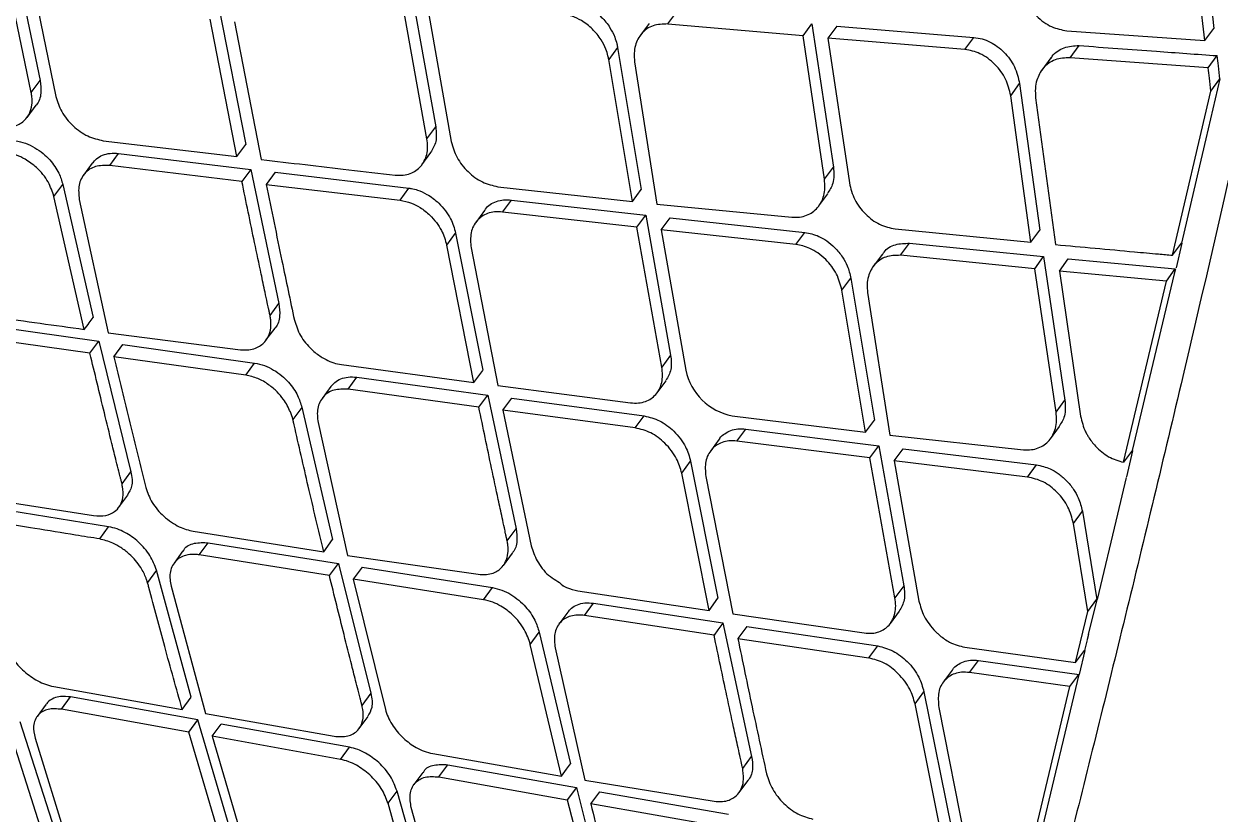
# Model space of a CAD drawing. Extents: x 832 to 912, y 781 to 934.
# Drawn here: x 900.147 to 901.46, y 874.512 to 875.38 of the extents above; entities that cross this region are included whole.
import ezdxf

# ---------------------------------------------------------------- set-up
doc = ezdxf.new("R2010")
doc.units = 0
doc.header["$MEASUREMENT"] = 0
doc.layers.add('1', color=4, linetype='Continuous')

# ---------------------------------------------------------------- blocks, each defined once
blk = doc.blocks.new('2026 SOVEREIGN HL')
at = {"layer": '1', "color": 3, "linetype": 'Continuous', "lineweight": 25}
for p, q in [((69.7054, 78.4455), (69.7241, 78.2799)), ((69.7142, 78.2665), (69.6955, 78.4321)), ((68.4053, 78.3703), (68.4359, 78.2227)), ((68.4262, 78.2095), (68.3956, 78.3571)), ((68.4225, 78.3543), (68.4532, 78.205)), ((68.8427, 78.3256), (68.8701, 78.1718)), ((68.8604, 78.1586), (68.8329, 78.3124)), ((68.86, 78.3097), (68.8872, 78.1556)), ((68.6321, 78.3032), (68.6617, 78.1523)), ((69.1248, 78.2848), (69.1346, 78.298)), ((68.6519, 78.1391), (68.6224, 78.29)), ((68.6493, 78.2872), (68.6786, 78.136)), ((69.1042, 78.2853), (69.0945, 78.2722)), ((69.2732, 78.2716), (69.1248, 78.2847)), ((69.2732, 78.2716), (69.283, 78.2848)), ((69.283, 78.2848), (69.3065, 78.1276)), ((69.3102, 78.2825), (69.3004, 78.2692)), ((69.3102, 78.2825), (69.4607, 78.2701)), ((69.7142, 78.2665), (69.7241, 78.2799)), ((69.2967, 78.1143), (69.2732, 78.2716)), ((69.4508, 78.2568), (69.3004, 78.2692)), ((69.3004, 78.2692), (69.324, 78.1102)), ((69.4508, 78.2568), (69.4606, 78.2701)), ((69.5626, 78.2773), (69.7142, 78.2665)), ((69.0697, 78.2588), (69.06, 78.2456)), ((69.0697, 78.2588), (69.0957, 78.103)), ((69.5663, 78.2477), (69.5762, 78.2611)), ((69.0859, 78.0898), (69.06, 78.2456)), ((69.0884, 78.2433), (69.1127, 78.0869)), ((69.5452, 78.2475), (69.5353, 78.2342)), ((69.7177, 78.2366), (69.5663, 78.2477)), ((69.7177, 78.2366), (69.7276, 78.25)), ((68.4262, 78.2095), (68.4359, 78.2227)), ((69.5011, 78.206), (69.5109, 78.2193)), ((69.5109, 78.2193), (69.5331, 78.0584)), ((69.7306, 78.2244), (69.7153, 78.1587)), ((69.7208, 78.2111), (69.7306, 78.2244)), ((69.5233, 78.0451), (69.5011, 78.206)), ((69.5284, 78.2038), (69.5504, 78.0426)), ((69.6786, 78.0309), (69.7208, 78.2111)), ((68.4216, 78.1822), (68.4314, 78.1955)), ((68.8604, 78.1586), (68.8701, 78.1718)), ((68.5052, 78.1566), (68.6519, 78.1391)), ((68.6519, 78.1391), (68.6617, 78.1523)), ((69.7153, 78.1587), (69.7058, 78.118)), ((68.5123, 78.1295), (68.5221, 78.1427)), ((68.5221, 78.1427), (68.6672, 78.1251)), ((68.855, 78.1303), (68.8648, 78.1436)), ((68.4931, 78.132), (68.4834, 78.1188)), ((68.6574, 78.1119), (68.5123, 78.1295)), ((68.6671, 78.1251), (68.6574, 78.1119)), ((68.6672, 78.1251), (68.698, 77.9778)), ((68.6938, 78.1219), (68.6841, 78.1087)), ((68.6938, 78.1219), (68.8406, 78.1045)), ((69.2967, 78.1143), (69.3065, 78.1276)), ((68.4511, 78.0952), (68.4608, 78.1084)), ((68.4608, 78.1084), (68.4942, 77.9627)), ((68.6841, 78.1087), (68.8309, 78.0914)), ((69.7046, 78.1132), (69.6884, 78.0442)), ((69.7058, 78.118), (69.7046, 78.1132)), ((68.4844, 77.9495), (68.4511, 78.0952)), ((68.8309, 78.0914), (68.8406, 78.1045)), ((68.9383, 78.1061), (69.0859, 78.0898)), ((69.0859, 78.0898), (69.0957, 78.103)), ((69.2906, 78.085), (69.3004, 78.0983)), ((68.4789, 78.0921), (68.5107, 77.9458)), ((68.9434, 78.0783), (68.9531, 78.0915)), ((68.9531, 78.0915), (69.1005, 78.0749)), ((69.1127, 78.0869), (69.261, 78.0727)), ((68.9237, 78.0801), (68.914, 78.0669)), ((69.0907, 78.0617), (68.9434, 78.0783)), ((69.0907, 78.0617), (69.1005, 78.0749)), ((69.1005, 78.0749), (69.1279, 77.9211)), ((69.1175, 78.0587), (69.1273, 78.072)), ((69.1273, 78.072), (69.2751, 78.056)), ((68.8822, 78.042), (68.8919, 78.0552)), ((68.8919, 78.0552), (68.9216, 77.9046)), ((69.1182, 77.9079), (69.0907, 78.0617)), ((69.2654, 78.0428), (69.1175, 78.0587)), ((69.1175, 78.0587), (69.1447, 77.9046)), ((69.2654, 78.0428), (69.2751, 78.056)), ((69.3744, 78.0597), (69.5233, 78.0451)), ((69.5233, 78.0451), (69.5331, 78.0584)), ((68.9119, 77.8913), (68.8822, 78.042)), ((69.3802, 78.0308), (69.39, 78.0441)), ((69.39, 78.044), (69.5372, 78.0294)), ((69.6786, 78.0309), (69.6884, 78.0442)), ((69.6888, 78.0441), (69.6825, 78.0172)), ((68.9088, 78.0389), (68.9383, 77.8878)), ((69.3599, 78.0317), (69.3502, 78.0185)), ((69.5274, 78.0161), (69.3802, 78.0308)), ((69.5274, 78.0161), (69.5372, 78.0294)), ((69.5372, 78.0294), (69.5606, 77.8719)), ((69.5508, 77.8586), (69.5274, 78.0161)), ((69.5545, 78.0135), (69.5643, 78.0268)), ((69.5643, 78.0268), (69.6817, 78.0158)), ((69.6719, 78.0024), (69.6817, 78.0158)), ((69.6818, 78.0159), (69.6805, 78.0105)), ((69.3159, 77.9924), (69.3257, 78.0056)), ((69.3257, 78.0056), (69.3516, 77.8498)), ((69.6719, 78.0024), (69.5545, 78.0135)), ((69.5545, 78.0135), (69.5778, 77.8541)), ((69.6248, 77.8036), (69.6719, 78.0024)), ((69.6805, 78.0105), (69.6499, 77.8813)), ((69.3418, 77.8365), (69.3159, 77.9924)), ((69.3441, 77.9898), (69.3684, 77.8333)), ((68.6883, 77.9646), (68.698, 77.9778)), ((68.3559, 77.9569), (68.5004, 77.9364)), ((68.6838, 77.9375), (68.6937, 77.9508)), ((68.4906, 77.9232), (68.3461, 77.9437)), ((68.5107, 77.9458), (68.6557, 77.9272)), ((68.4906, 77.9232), (68.5004, 77.9364)), ((68.5004, 77.9364), (68.5356, 77.7931)), ((68.5169, 77.9195), (68.5267, 77.9327)), ((68.5267, 77.9327), (68.6713, 77.9125)), ((68.6616, 77.8992), (68.5169, 77.9195)), ((68.6616, 77.8992), (68.6713, 77.9125)), ((68.7666, 77.9108), (68.9119, 77.8913)), ((69.1279, 77.9211), (69.1182, 77.9079)), ((68.9119, 77.8913), (68.9216, 77.9045)), ((68.755, 77.8867), (68.7453, 77.8736)), ((68.7738, 77.8837), (68.7835, 77.897)), ((68.7835, 77.897), (68.9272, 77.8774)), ((68.9383, 77.8878), (69.0839, 77.8688)), ((69.113, 77.8798), (69.1228, 77.8931)), ((68.9174, 77.8641), (68.7738, 77.8837)), ((68.9174, 77.8641), (68.9272, 77.8774)), ((68.9272, 77.8774), (68.9583, 77.7304)), ((68.9438, 77.8606), (68.9535, 77.8738)), ((68.9536, 77.8738), (69.0989, 77.8545)), ((69.5508, 77.8586), (69.5606, 77.8719)), ((69.6499, 77.8813), (69.6345, 77.8165)), ((68.7231, 77.8638), (68.7134, 77.8506)), ((68.7231, 77.8639), (68.7569, 77.7187)), ((69.0891, 77.8413), (68.9438, 77.8606)), ((68.9438, 77.8606), (68.975, 77.7119)), ((68.7409, 77.8471), (68.7731, 77.7013)), ((69.0891, 77.8413), (69.0989, 77.8545)), ((69.1955, 77.8546), (69.3418, 77.8365)), ((69.3418, 77.8365), (69.3516, 77.8498)), ((69.2006, 77.8268), (69.2104, 77.8401)), ((69.2104, 77.8401), (69.3564, 77.8216)), ((69.3684, 77.8333), (69.5153, 77.8174)), ((69.5447, 77.8293), (69.5546, 77.8427)), ((69.1813, 77.8291), (69.1715, 77.8159)), ((69.3466, 77.8084), (69.2006, 77.8268)), ((69.3466, 77.8084), (69.3564, 77.8216)), ((69.3564, 77.8216), (69.3839, 77.6679)), ((69.3741, 77.6547), (69.3466, 77.8084)), ((69.3732, 77.8051), (69.383, 77.8183)), ((69.383, 77.8184), (69.5295, 77.8007)), ((69.6346, 77.8168), (69.6248, 77.8036)), ((69.6348, 77.816), (69.628, 77.7875)), ((68.5258, 77.7799), (68.5356, 77.7931)), ((69.1401, 77.7915), (69.1498, 77.8047)), ((69.1498, 77.8047), (69.1797, 77.6543)), ((69.3732, 77.8051), (69.4004, 77.651)), ((69.5197, 77.7874), (69.3732, 77.8051)), ((69.5197, 77.7874), (69.5295, 77.8007)), ((69.17, 77.641), (69.1401, 77.7915)), ((69.1665, 77.7879), (69.1961, 77.6371)), ((69.6278, 77.787), (69.6182, 77.7466)), ((68.3517, 77.7676), (68.4946, 77.745)), ((68.5224, 77.7542), (68.5321, 77.7674)), ((68.5111, 77.7327), (68.3685, 77.7557)), ((69.5699, 77.7365), (69.5797, 77.7498)), ((69.5797, 77.7498), (69.5956, 77.6528)), ((69.6182, 77.7467), (69.5959, 77.6528)), ((68.5013, 77.7194), (68.5111, 77.7327)), ((68.604, 77.7278), (68.7471, 77.7054)), ((68.9485, 77.7172), (68.9583, 77.7304)), ((69.5857, 77.6399), (69.5699, 77.7365)), ((68.6106, 77.7019), (68.6204, 77.7152)), ((68.6204, 77.7152), (68.7632, 77.6925)), ((68.7471, 77.7054), (68.7569, 77.7187)), ((68.5927, 77.7062), (68.5829, 77.6929)), ((68.7534, 77.6792), (68.6106, 77.7019)), ((68.7731, 77.7013), (68.9165, 77.6806)), ((68.9443, 77.6903), (68.9542, 77.7037)), ((68.7534, 77.6792), (68.7632, 77.6925)), ((68.7632, 77.6925), (68.799, 77.55)), ((68.7892, 77.6884), (68.7794, 77.6751)), ((68.7892, 77.6884), (68.9322, 77.666)), ((68.5636, 77.685), (68.5538, 77.6716)), ((68.6018, 77.5457), (68.5636, 77.685)), ((68.9224, 77.6527), (68.7794, 77.6751)), ((68.7794, 77.6751), (68.8149, 77.5323)), ((68.5796, 77.6674), (68.6175, 77.5278)), ((68.9224, 77.6527), (68.9322, 77.666)), ((69.0262, 77.6625), (69.17, 77.641)), ((69.3839, 77.6679), (69.3741, 77.6547)), ((69.0334, 77.6355), (69.0432, 77.6488)), ((69.0432, 77.6488), (69.1853, 77.6272)), ((69.17, 77.641), (69.1797, 77.6543)), ((69.5857, 77.6399), (69.5955, 77.6531)), ((69.5955, 77.653), (69.5862, 77.6145)), ((69.015, 77.6391), (69.0053, 77.6259)), ((69.1755, 77.6139), (69.0334, 77.6355)), ((69.1961, 77.6371), (69.3402, 77.6162)), ((69.369, 77.6267), (69.3789, 77.64)), ((69.5723, 77.5838), (69.5857, 77.6399)), ((69.1853, 77.6272), (69.2168, 77.4806)), ((69.2114, 77.6232), (69.2016, 77.61)), ((69.2114, 77.6232), (69.3553, 77.6019)), ((68.9739, 77.6036), (68.9837, 77.6169)), ((68.9837, 77.6169), (69.018, 77.4724)), ((69.2016, 77.61), (69.3455, 77.5887)), ((69.5863, 77.6145), (69.5846, 77.6076)), ((69.0081, 77.459), (68.9739, 77.6036)), ((69.0011, 77.5997), (69.0338, 77.4546)), ((69.3455, 77.5887), (69.3553, 77.6019)), ((69.4508, 77.6005), (69.5723, 77.5838)), ((69.5723, 77.5838), (69.5821, 77.597)), ((69.5824, 77.5968), (69.5762, 77.5705)), ((69.5846, 77.6073), (69.5821, 77.597)), ((69.4559, 77.5727), (69.4657, 77.586)), ((69.4657, 77.586), (69.5761, 77.5705)), ((69.4369, 77.5754), (69.4271, 77.5622)), ((69.566, 77.5573), (69.4559, 77.5727)), ((69.5758, 77.5706), (69.5586, 77.4983)), ((69.566, 77.5573), (69.5758, 77.5705)), ((68.4508, 77.5574), (68.5919, 77.5323)), ((69.522, 77.3726), (69.566, 77.5573)), ((68.4595, 77.5324), (68.4694, 77.5459)), ((68.6089, 77.5207), (68.4694, 77.5459)), ((68.5919, 77.5323), (68.6018, 77.5457)), ((68.799, 77.55), (68.7891, 77.5367)), ((69.3961, 77.5383), (69.4059, 77.5516)), ((69.4059, 77.5516), (69.436, 77.4015)), ((68.4426, 77.5381), (68.4327, 77.5246)), ((68.599, 77.5073), (68.4595, 77.5324)), ((69.4262, 77.3882), (69.3961, 77.5383)), ((69.4222, 77.5345), (69.4521, 77.3839)), ((68.4135, 77.5189), (68.4554, 77.3891)), ((68.599, 77.5073), (68.6089, 77.5207)), ((68.6489, 77.3858), (68.6089, 77.5207)), ((68.6175, 77.5278), (68.7587, 77.5028)), ((68.7859, 77.5112), (68.7958, 77.5246)), ((68.4463, 77.3724), (68.4036, 77.5054)), ((68.639, 77.3723), (68.599, 77.5073)), ((68.6246, 77.5027), (68.6345, 77.5161)), ((68.7754, 77.4908), (68.6345, 77.5161)), ((68.4303, 77.5008), (68.4717, 77.3675)), ((68.7655, 77.4774), (68.6246, 77.5027)), ((68.6246, 77.5027), (68.6647, 77.3661)), ((68.7655, 77.4774), (68.7754, 77.4907)), ((69.5586, 77.4983), (69.5502, 77.4634)), ((68.8668, 77.4837), (69.0081, 77.459)), ((69.207, 77.4673), (69.2168, 77.4806)), ((68.8734, 77.4581), (68.8833, 77.4715)), ((68.8833, 77.4715), (69.0244, 77.4464)), ((68.8561, 77.4631), (68.8462, 77.4497)), ((68.8734, 77.4581), (69.0145, 77.433)), ((69.0338, 77.4546), (69.1755, 77.4315)), ((69.2029, 77.4408), (69.2128, 77.4542)), ((69.5502, 77.4634), (69.5318, 77.3859)), ((68.8177, 77.4292), (68.8276, 77.4426)), ((68.8666, 77.3046), (68.8276, 77.4426)), ((69.0244, 77.4464), (69.0145, 77.433)), ((69.0244, 77.4464), (69.0608, 77.3048)), ((69.0402, 77.4285), (69.05, 77.4418)), ((69.05, 77.4419), (69.1914, 77.4171)), ((68.8566, 77.2911), (68.8177, 77.4292)), ((69.0145, 77.433), (69.0509, 77.2914)), ((69.1815, 77.4038), (69.0402, 77.4285)), ((68.8819, 77.286), (68.8432, 77.4245))]:
    blk.add_line(p, q, dxfattribs=at)
at = {"layer": '1', "color": 3, "linetype": 'Continuous', "lineweight": 25, "flags": 128}
for points in [[(69.1853, 77.6271), (69.1798, 77.6197), (69.1755, 77.6139)], [(69.0081, 77.459), (69.0136, 77.4665), (69.018, 77.4724)]]:
    blk.add_lwpolyline(points, dxfattribs=at)
at = {"layer": '1', "color": 3, "linetype": 'Continuous', "lineweight": 25}
blk.add_arc((69.2076, 77.9177), 0.0643, 191.7324, 259.1237, dxfattribs=at)
for points, knots in [([(61.3533, 82.7876), (61.4809, 82.6836), (61.7413, 82.4714), (62.1237, 82.1604), (62.4895, 81.8632), (62.8226, 81.5926), (63.1215, 81.3499), (63.3865, 81.1347), (63.6181, 80.9467), (63.818, 80.7843), (64.0052, 80.6322), (64.1895, 80.4824), (64.3846, 80.3237), (64.5854, 80.1603), (64.7957, 79.9891), (65.0202, 79.8062), (65.2592, 79.6114), (65.5153, 79.4025), (65.7928, 79.1761), (66.1009, 78.9244), (66.4468, 78.6418), (66.8224, 78.3345), (67.2266, 78.0038), (67.6579, 77.651), (68.1234, 77.2704), (68.6072, 76.8749), (68.9361, 76.6068), (69.0982, 76.4746)], [0, 0, 0, 0, 0.049445, 0.100866, 0.148055, 0.191016, 0.22976, 0.263698, 0.293563, 0.319356, 0.341079, 0.366002, 0.390687, 0.416599, 0.443737, 0.472101, 0.503524, 0.536326, 0.571311, 0.611051, 0.655739, 0.705377, 0.75672, 0.812473, 0.872625, 0.937195, 1, 1, 1, 1]), ([(69.6303, 76.431), (69.6467, 76.4741), (69.6794, 76.5602), (69.7343, 76.7073), (69.7936, 76.8716), (69.8593, 77.0552), (69.935, 77.2576), (70.0155, 77.4808), (70.104, 77.7159), (70.2105, 78.0123), (70.3381, 78.3732), (70.4828, 78.7994), (70.6241, 79.2349), (70.7606, 79.6763), (70.8465, 79.9748), (70.8893, 80.1238)], [0, 0, 0, 0, 0.062561, 0.125095, 0.187382, 0.249789, 0.312754, 0.37631, 0.439125, 0.501607, 0.601699, 0.701611, 0.80118, 0.900669, 1, 1, 1, 1]), ([(70.9043, 80.1192), (70.8688, 79.9955), (70.7959, 79.7418), (70.6815, 79.3689), (70.562, 78.9933), (70.4407, 78.6286), (70.3189, 78.2749), (70.2218, 78.0006), (70.1492, 77.7983), (70.0985, 77.6596), (70.0487, 77.5247), (70.0005, 77.3954), (69.9555, 77.2729), (69.9117, 77.1564), (69.8691, 77.0473), (69.8297, 76.9449), (69.7955, 76.8546), (69.7658, 76.7762), (69.737, 76.7032), (69.7098, 76.6351), (69.6819, 76.563), (69.6583, 76.4933), (69.6393, 76.4502), (69.6306, 76.4307)], [0, 0, 0, 0, 0.082249, 0.168726, 0.250938, 0.337837, 0.421226, 0.501438, 0.538138, 0.573957, 0.608923, 0.645818, 0.681064, 0.714276, 0.751294, 0.786327, 0.81865, 0.848238, 0.87506, 0.90615, 0.934321, 0.970126, 1, 1, 1, 1]), ([(69.1122, 76.5144), (69.1118, 76.5148), (69.1082, 76.5178), (69.0962, 76.5278), (69.0536, 76.5638), (68.8946, 76.6979), (68.2765, 77.2205), (67.0549, 78.2558), (65.9379, 79.1734), (65.2946, 79.7019)], [0, 0, 0, 0, 0.000353, 0.002828, 0.009436, 0.033986, 0.128384, 0.498019, 1, 1, 1, 1]), ([(70.0429, 79.6631), (70.0171, 79.5069), (69.9655, 79.1938), (69.8764, 78.7389), (69.7834, 78.301), (69.6983, 77.9308), (69.6251, 77.6263), (69.5647, 77.3827), (69.5072, 77.156), (69.4536, 76.9482), (69.4043, 76.7585), (69.3769, 76.6526), (69.3633, 76.5998)], [0, 0, 0, 0, 0.1280883, 0.2568047, 0.3836103, 0.5088301, 0.5930085, 0.6749206, 0.7545366, 0.8369036, 0.9186293, 1, 1, 1, 1]), ([(69.5124, 78.3281), (69.5138, 78.3219), (69.5167, 78.3095), (69.527, 78.2954), (69.5372, 78.2867), (69.5483, 78.28), (69.557, 78.2784), (69.5626, 78.2773)], [0, 0, 0, 0, 0.249825, 0.499437, 0.635788, 0.764772, 1, 1, 1, 1]), ([(69.0188, 78.3087), (69.0241, 78.3076), (69.0325, 78.306), (69.0436, 78.2995), (69.053, 78.2918), (69.0611, 78.2818), (69.0663, 78.2716), (69.0687, 78.2641), (69.0695, 78.2602), (69.0697, 78.2588)], [0, 0, 0, 0, 0.227609, 0.358241, 0.499673, 0.691138, 0.838445, 0.941446, 1, 1, 1, 1]), ([(69.06, 78.2456), (69.0597, 78.247), (69.059, 78.2509), (69.0566, 78.2583), (69.0514, 78.2685), (69.0423, 78.2796), (69.0311, 78.2883), (69.0209, 78.2931), (69.0139, 78.295), (69.0103, 78.2954), (69.009, 78.2955)], [0, 0, 0, 0, 0.057746, 0.160408, 0.307813, 0.499822, 0.696564, 0.845588, 0.946736, 1, 1, 1, 1]), ([(69.1248, 78.2848), (69.1192, 78.2846), (69.108, 78.2842), (69.0954, 78.2752), (69.0894, 78.2637), (69.0875, 78.2527), (69.0881, 78.2465), (69.0884, 78.2433)], [0, 0, 0, 0, 0.251156, 0.499288, 0.736624, 0.865165, 1, 1, 1, 1]), ([(69.4607, 78.2701), (69.4637, 78.2696), (69.4697, 78.2688), (69.4813, 78.2641), (69.4944, 78.2544), (69.5064, 78.238), (69.5094, 78.2256), (69.5109, 78.2193)], [0, 0, 0, 0, 0.13068, 0.257289, 0.497721, 0.748946, 1, 1, 1, 1]), ([(69.5011, 78.206), (69.4996, 78.2122), (69.4967, 78.2246), (69.4863, 78.2386), (69.4761, 78.2473), (69.465, 78.254), (69.4564, 78.2557), (69.4508, 78.2568)], [0, 0, 0, 0, 0.249297, 0.499997, 0.634918, 0.763753, 1, 1, 1, 1]), ([(69.5456, 78.2473), (69.5459, 78.248), (69.5474, 78.2513), (69.5526, 78.255), (69.5619, 78.2605), (69.5705, 78.2608), (69.5762, 78.2611)], [0, 0, 0, 0, 0.067626, 0.306637, 0.54191, 1, 1, 1, 1]), ([(69.5762, 78.2611), (69.6044, 78.2589), (69.6548, 78.2552), (69.7054, 78.2516), (69.7276, 78.25)], [0, 0, 0, 0, 0.560002, 1, 1, 1, 1]), ([(69.5663, 78.2477), (69.5606, 78.2475), (69.5521, 78.2471), (69.5426, 78.2418), (69.535, 78.2349), (69.5299, 78.2253), (69.5277, 78.2139), (69.5282, 78.2072), (69.5284, 78.2038)], [0, 0, 0, 0, 0.246456, 0.372333, 0.499772, 0.727708, 0.85841, 1, 1, 1, 1]), ([(69.7306, 78.2244), (69.7301, 78.2292), (69.7291, 78.2377), (69.7281, 78.2463), (69.7276, 78.25)], [0, 0, 0, 0, 0.560034, 1, 1, 1, 1]), ([(69.7208, 78.2111), (69.7202, 78.2158), (69.7192, 78.2244), (69.7182, 78.2329), (69.7177, 78.2366)], [0, 0, 0, 0, 0.559995, 1, 1, 1, 1]), ([(68.4359, 78.2227), (68.4365, 78.218), (68.4376, 78.2081), (68.4347, 78.199), (68.4315, 78.1957), (68.4314, 78.1955)], [0, 0, 0, 0, 0.461225, 0.974671, 1, 1, 1, 1]), ([(68.3931, 78.1715), (68.3963, 78.1713), (68.4022, 78.171), (68.4119, 78.1735), (68.4195, 78.1787), (68.4249, 78.187), (68.4272, 78.1952), (68.4272, 78.2031), (68.4265, 78.2079), (68.4262, 78.2095)], [0, 0, 0, 0, 0.143107, 0.27121, 0.501054, 0.625858, 0.791215, 0.9297, 1, 1, 1, 1]), ([(68.4532, 78.205), (68.4549, 78.1994), (68.4576, 78.1909), (68.4651, 78.1802), (68.4742, 78.1704), (68.488, 78.1605), (68.4995, 78.1579), (68.5052, 78.1566)], [0, 0, 0, 0, 0.240293, 0.368213, 0.500886, 0.750192, 1, 1, 1, 1]), ([(68.8701, 78.1718), (68.8706, 78.1662), (68.8717, 78.1554), (68.8668, 78.1475), (68.8645, 78.1437)], [0, 0, 0, 0, 0.519414, 1, 1, 1, 1]), ([(68.4087, 78.1566), (68.4124, 78.1559), (68.4196, 78.1545), (68.43, 78.1494), (68.4391, 78.143), (68.4485, 78.1339), (68.4568, 78.122), (68.4596, 78.1126), (68.4608, 78.1084)], [0, 0, 0, 0, 0.164042, 0.316992, 0.458809, 0.589502, 0.816682, 1, 1, 1, 1]), ([(68.8256, 78.1189), (68.8286, 78.1188), (68.8344, 78.1185), (68.8444, 78.1209), (68.8545, 78.1277), (68.8601, 78.1389), (68.8615, 78.1497), (68.8607, 78.1556), (68.8604, 78.1586)], [0, 0, 0, 0, 0.134372, 0.26264, 0.499968, 0.745305, 0.871595, 1, 1, 1, 1]), ([(68.8872, 78.1556), (68.8889, 78.1497), (68.8923, 78.1378), (68.905, 78.122), (68.921, 78.1101), (68.9326, 78.1074), (68.9383, 78.1061)], [0, 0, 0, 0, 0.250033, 0.500023, 0.749949, 1, 1, 1, 1]), ([(68.4511, 78.0952), (68.4493, 78.1007), (68.4466, 78.1091), (68.4391, 78.1198), (68.4308, 78.1286), (68.4208, 78.1359), (68.4095, 78.1414), (68.4026, 78.1427), (68.3989, 78.1434)], [0, 0, 0, 0, 0.237875, 0.366102, 0.500191, 0.698232, 0.836245, 1, 1, 1, 1]), ([(68.4932, 78.1319), (68.4947, 78.1337), (68.4977, 78.1373), (68.5044, 78.141), (68.5126, 78.1432), (68.5188, 78.1428), (68.5221, 78.1427)], [0, 0, 0, 0, 0.225143, 0.471993, 0.730282, 1, 1, 1, 1]), ([(68.6786, 78.136), (68.7106, 78.1322), (68.7596, 78.1265), (68.8086, 78.1209), (68.8256, 78.1189)], [0, 0, 0, 0, 0.653619, 1, 1, 1, 1]), ([(68.5123, 78.1295), (68.5069, 78.1295), (68.4961, 78.1296), (68.486, 78.1228), (68.4808, 78.115), (68.4775, 78.1057), (68.4783, 78.0975), (68.4789, 78.0921)], [0, 0, 0, 0, 0.249483, 0.499111, 0.628405, 0.755117, 1, 1, 1, 1]), ([(69.3065, 78.1276), (69.3068, 78.1245), (69.3074, 78.1184), (69.306, 78.1079), (69.3022, 78.1022), (69.2999, 78.0986)], [0, 0, 0, 0, 0.2814659, 0.559206, 1, 1, 1, 1]), ([(68.6883, 77.9646), (68.6881, 77.9654), (68.6878, 77.9669), (68.6872, 77.9696), (68.6864, 77.9735), (68.6848, 77.9805), (68.6822, 77.9931), (68.6775, 78.015), (68.669, 78.0555), (68.662, 78.0895), (68.6574, 78.1119)], [0, 0, 0, 0, 0.017108, 0.030496, 0.054548, 0.097543, 0.174387, 0.310935, 0.545095, 1, 1, 1, 1]), ([(68.6841, 78.1087), (68.6898, 78.0806), (68.6977, 78.0416), (68.7081, 77.9921), (68.7127, 77.9704), (68.715, 77.9597)], [0, 0, 0, 0, 0.562666, 0.781762, 1, 1, 1, 1]), ([(69.261, 78.0727), (69.2638, 78.0726), (69.2695, 78.0724), (69.2797, 78.0751), (69.29, 78.0822), (69.2959, 78.0939), (69.2976, 78.105), (69.297, 78.1112), (69.2967, 78.1143)], [0, 0, 0, 0, 0.12872, 0.25507, 0.499963, 0.738089, 0.866158, 1, 1, 1, 1]), ([(69.324, 78.1102), (69.3255, 78.1041), (69.3287, 78.0918), (69.341, 78.0756), (69.3569, 78.0635), (69.3686, 78.0609), (69.3744, 78.0597)], [0, 0, 0, 0, 0.249934, 0.499965, 0.750221, 1, 1, 1, 1]), ([(68.8406, 78.1046), (68.8409, 78.1045), (68.8419, 78.1044), (68.845, 78.1039), (68.8514, 78.1022), (68.8618, 78.0975), (68.8725, 78.0895), (68.8809, 78.08), (68.888, 78.0689), (68.8904, 78.0605), (68.8919, 78.0552)], [0, 0, 0, 0, 0.014379, 0.042568, 0.140365, 0.293175, 0.500762, 0.644603, 0.775869, 1, 1, 1, 1]), ([(68.8309, 78.0914), (68.8351, 78.0905), (68.8425, 78.089), (68.8538, 78.0831), (68.8632, 78.0758), (68.8709, 78.067), (68.8781, 78.056), (68.8806, 78.0475), (68.8822, 78.042)], [0, 0, 0, 0, 0.184612, 0.326056, 0.500047, 0.638539, 0.768173, 1, 1, 1, 1]), ([(68.924, 78.0799), (68.9243, 78.0804), (68.9265, 78.0856), (68.9344, 78.0894), (68.9445, 78.092), (68.9502, 78.0917), (68.9531, 78.0915)], [0, 0, 0, 0, 0.050079, 0.517576, 0.757186, 1, 1, 1, 1]), ([(68.9434, 78.0783), (68.9405, 78.0785), (68.9347, 78.0788), (68.9246, 78.0764), (68.9146, 78.0696), (68.9075, 78.0561), (68.9084, 78.0446), (68.9088, 78.0389)], [0, 0, 0, 0, 0.133311, 0.261326, 0.500598, 0.747516, 1, 1, 1, 1]), ([(69.2751, 78.056), (69.2803, 78.0549), (69.2886, 78.0532), (69.2997, 78.0466), (69.3087, 78.039), (69.3163, 78.0296), (69.3227, 78.0182), (69.3246, 78.0102), (69.3257, 78.0056)], [0, 0, 0, 0, 0.223492, 0.356459, 0.50259, 0.671661, 0.811047, 1, 1, 1, 1]), ([(69.3159, 77.9924), (69.3143, 77.9984), (69.3111, 78.0106), (69.3003, 78.0246), (69.2898, 78.0334), (69.2787, 78.04), (69.2705, 78.0417), (69.2654, 78.0428)], [0, 0, 0, 0, 0.249548, 0.498883, 0.645301, 0.777606, 1, 1, 1, 1]), ([(69.3605, 78.0314), (69.361, 78.0324), (69.3637, 78.038), (69.3742, 78.0436), (69.3848, 78.0439), (69.39, 78.0441)], [0, 0, 0, 0, 0.101939, 0.556359, 1, 1, 1, 1]), ([(69.5504, 78.0426), (69.5792, 78.0399), (69.6169, 78.0365), (69.6596, 78.0326), (69.6735, 78.0313), (69.6786, 78.0308)], [0, 0, 0, 0, 0.675667, 0.881754, 1, 1, 1, 1]), ([(69.3802, 78.0308), (69.3746, 78.0307), (69.3636, 78.0304), (69.351, 78.0215), (69.345, 78.01), (69.3432, 77.999), (69.3438, 77.9929), (69.3441, 77.9898)], [0, 0, 0, 0, 0.252853, 0.499321, 0.738812, 0.866805, 1, 1, 1, 1]), ([(68.698, 77.9778), (68.6986, 77.9732), (68.6997, 77.9634), (68.6969, 77.9545), (68.6938, 77.9511), (68.6936, 77.9509)], [0, 0, 0, 0, 0.4516, 0.961926, 1, 1, 1, 1]), ([(68.3397, 77.9697), (68.3717, 77.9652), (68.42, 77.9584), (68.4682, 77.9517), (68.4844, 77.9495)], [0, 0, 0, 0, 0.664013, 1, 1, 1, 1]), ([(68.6557, 77.9272), (68.6588, 77.927), (68.6647, 77.9267), (68.6743, 77.929), (68.6818, 77.9341), (68.687, 77.9422), (68.6894, 77.9503), (68.6893, 77.9582), (68.6885, 77.963), (68.6883, 77.9646)], [0, 0, 0, 0, 0.145703, 0.274275, 0.501442, 0.626173, 0.791718, 0.930288, 1, 1, 1, 1]), ([(68.4844, 77.9495), (68.4862, 77.9519), (68.4895, 77.9563), (68.4928, 77.9607), (68.4942, 77.9627)], [0, 0, 0, 0, 0.559983, 1, 1, 1, 1]), ([(68.715, 77.9597), (68.7168, 77.9539), (68.7205, 77.9423), (68.7321, 77.9284), (68.7424, 77.9204), (68.7507, 77.9156), (68.758, 77.9122), (68.7638, 77.9112), (68.7666, 77.9108)], [0, 0, 0, 0, 0.249221, 0.498947, 0.665389, 0.748849, 0.874891, 1, 1, 1, 1]), ([(68.5258, 77.7799), (68.5257, 77.7803), (68.5255, 77.7811), (68.5251, 77.7826), (68.5246, 77.7847), (68.5236, 77.7885), (68.5219, 77.7953), (68.5188, 77.8075), (68.5135, 77.8289), (68.5038, 77.8683), (68.4959, 77.9014), (68.4906, 77.9232)], [0, 0, 0, 0, 0.009617, 0.017106, 0.030499, 0.054551, 0.097548, 0.174416, 0.311021, 0.546303, 1, 1, 1, 1]), ([(68.5169, 77.9195), (68.5226, 77.8953), (68.5341, 77.8471), (68.5459, 77.7995), (68.5518, 77.7758)], [0, 0, 0, 0, 0.502951, 1, 1, 1, 1]), ([(68.6713, 77.9125), (68.6749, 77.9117), (68.6819, 77.9103), (68.6921, 77.9053), (68.701, 77.8989), (68.7105, 77.8898), (68.7189, 77.8777), (68.7218, 77.8682), (68.7231, 77.8638)], [0, 0, 0, 0, 0.160548, 0.310982, 0.451267, 0.581438, 0.810572, 1, 1, 1, 1]), ([(69.1279, 77.9211), (69.1285, 77.9157), (69.1295, 77.9049), (69.1249, 77.8971), (69.1226, 77.8932)], [0, 0, 0, 0, 0.5098585, 1, 1, 1, 1]), ([(68.7134, 77.8506), (68.7125, 77.8533), (68.7102, 77.8606), (68.7043, 77.8714), (68.6959, 77.8814), (68.6864, 77.8894), (68.6745, 77.8964), (68.666, 77.8982), (68.6616, 77.8993)], [0, 0, 0, 0, 0.123851, 0.331004, 0.466596, 0.623314, 0.801133, 1, 1, 1, 1]), ([(68.755, 77.8867), (68.7564, 77.8883), (68.7594, 77.8918), (68.7658, 77.8954), (68.774, 77.8976), (68.7803, 77.8972), (68.7835, 77.897)], [0, 0, 0, 0, 0.213899, 0.462909, 0.724924, 1, 1, 1, 1]), ([(69.0839, 77.8688), (69.0868, 77.8686), (69.0926, 77.8683), (69.1025, 77.8706), (69.1125, 77.8772), (69.118, 77.8884), (69.1193, 77.8991), (69.1186, 77.905), (69.1182, 77.9079)], [0, 0, 0, 0, 0.136036, 0.26486, 0.500108, 0.746826, 0.872716, 1, 1, 1, 1]), ([(68.7738, 77.8837), (68.7685, 77.8839), (68.7578, 77.8841), (68.7478, 77.8775), (68.7426, 77.8698), (68.7394, 77.8606), (68.7403, 77.8525), (68.7409, 77.8471)], [0, 0, 0, 0, 0.249497, 0.499201, 0.629271, 0.756241, 1, 1, 1, 1]), ([(69.5606, 77.8719), (69.561, 77.8658), (69.5617, 77.8546), (69.5565, 77.8466), (69.5541, 77.843)], [0, 0, 0, 0, 0.549439, 1, 1, 1, 1]), ([(68.9485, 77.7172), (68.9483, 77.718), (68.948, 77.7195), (68.9474, 77.7221), (68.9466, 77.7261), (68.9451, 77.7331), (68.9424, 77.7456), (68.9377, 77.7674), (68.9291, 77.8079), (68.922, 77.8418), (68.9174, 77.8641)], [0, 0, 0, 0, 0.01708, 0.030459, 0.054482, 0.097438, 0.17425, 0.31076, 0.545372, 1, 1, 1, 1]), ([(69.5153, 77.8174), (69.5182, 77.8173), (69.5238, 77.817), (69.5339, 77.8196), (69.5442, 77.8266), (69.55, 77.8382), (69.5517, 77.8493), (69.5511, 77.8555), (69.5508, 77.8586)], [0, 0, 0, 0, 0.129847, 0.256593, 0.500021, 0.73981, 0.867455, 1, 1, 1, 1]), ([(68.7471, 77.7054), (68.7414, 77.7293), (68.7304, 77.7755), (68.7198, 77.8224), (68.7145, 77.8454), (68.7144, 77.8459), (68.7141, 77.8474), (68.7138, 77.8489), (68.7134, 77.8505), (68.7134, 77.8506), (68.7134, 77.8506), (68.7134, 77.8506)], [0, 0, 0, 0, 0.496894, 0.959874, 0.965944, 0.968096, 0.968366, 0.997832, 0.999363, 0.999918, 1, 1, 1, 1]), ([(69.0989, 77.8545), (69.1046, 77.8531), (69.1159, 77.8503), (69.1297, 77.84), (69.1387, 77.8297), (69.1459, 77.8186), (69.1483, 77.8101), (69.1498, 77.8047)], [0, 0, 0, 0, 0.249729, 0.499283, 0.641147, 0.772015, 1, 1, 1, 1]), ([(69.5778, 77.8541), (69.5792, 77.8483), (69.5808, 77.8417), (69.5846, 77.8344), (69.5878, 77.829), (69.5951, 77.8195), (69.6083, 77.8085), (69.6193, 77.8052), (69.6248, 77.8036)], [0, 0, 0, 0, 0.24967, 0.279523, 0.331334, 0.500504, 0.750436, 1, 1, 1, 1]), ([(69.1401, 77.7915), (69.1385, 77.7969), (69.1361, 77.8053), (69.1289, 77.8164), (69.1199, 77.8268), (69.1062, 77.8371), (69.0948, 77.8399), (69.0891, 77.8413)], [0, 0, 0, 0, 0.228436, 0.359195, 0.500722, 0.750201, 1, 1, 1, 1]), ([(69.1815, 77.8289), (69.1817, 77.8293), (69.1828, 77.832), (69.1873, 77.8351), (69.1937, 77.8388), (69.2017, 77.8406), (69.2075, 77.8403), (69.2104, 77.8401)], [0, 0, 0, 0, 0.037946, 0.271347, 0.509415, 0.752237, 1, 1, 1, 1]), ([(69.2006, 77.8268), (69.1977, 77.827), (69.1919, 77.8274), (69.182, 77.8251), (69.172, 77.8184), (69.1651, 77.8051), (69.166, 77.7937), (69.1665, 77.7879)], [0, 0, 0, 0, 0.135108, 0.26375, 0.500729, 0.749046, 1, 1, 1, 1]), ([(68.5356, 77.7931), (68.5361, 77.7903), (68.5372, 77.7847), (68.5366, 77.7754), (68.5335, 77.7706), (68.5317, 77.7676)], [0, 0, 0, 0, 0.285998, 0.563029, 1, 1, 1, 1]), ([(69.5295, 77.8007), (69.5345, 77.7996), (69.5425, 77.7978), (69.5535, 77.7913), (69.5625, 77.7837), (69.57, 77.7745), (69.5765, 77.763), (69.5785, 77.7547), (69.5797, 77.7498)], [0, 0, 0, 0, 0.216153, 0.350223, 0.50106, 0.661207, 0.797878, 1, 1, 1, 1]), ([(68.4946, 77.745), (68.4992, 77.7447), (68.5079, 77.7442), (68.5175, 77.7487), (68.5234, 77.7549), (68.5269, 77.763), (68.5273, 77.7708), (68.5262, 77.7769), (68.5259, 77.7791), (68.5258, 77.7799)], [0, 0, 0, 0, 0.217152, 0.408052, 0.572657, 0.71089, 0.90761, 0.966765, 1, 1, 1, 1]), ([(69.5699, 77.7365), (69.5683, 77.7426), (69.565, 77.7548), (69.5528, 77.7711), (69.5369, 77.7833), (69.5255, 77.786), (69.5197, 77.7874)], [0, 0, 0, 0, 0.249882, 0.499985, 0.750158, 1, 1, 1, 1]), ([(68.5518, 77.7758), (68.5538, 77.7703), (68.5578, 77.7591), (68.5692, 77.746), (68.5798, 77.7377), (68.5909, 77.7312), (68.5989, 77.7291), (68.604, 77.7278)], [0, 0, 0, 0, 0.249597, 0.499558, 0.637844, 0.76744, 1, 1, 1, 1]), ([(68.5013, 77.7194), (68.4925, 77.7208), (68.4687, 77.7247), (68.4211, 77.7323), (68.3824, 77.7385), (68.3586, 77.7424)], [0, 0, 0, 0, 0.185475, 0.500006, 1, 1, 1, 1]), ([(68.5636, 77.685), (68.5616, 77.6904), (68.5586, 77.6986), (68.5507, 77.709), (68.5419, 77.7182), (68.5313, 77.7257), (68.5201, 77.7308), (68.5142, 77.7321), (68.5111, 77.7327)], [0, 0, 0, 0, 0.246115, 0.3723, 0.500353, 0.730421, 0.860373, 1, 1, 1, 1]), ([(68.9583, 77.7304), (68.9589, 77.726), (68.9601, 77.7163), (68.9574, 77.7075), (68.9543, 77.7041), (68.954, 77.7038)], [0, 0, 0, 0, 0.442829, 0.950438, 1, 1, 1, 1]), ([(68.5538, 77.6716), (68.5537, 77.6718), (68.5535, 77.6722), (68.553, 77.6738), (68.5513, 77.6791), (68.546, 77.6897), (68.536, 77.7015), (68.5249, 77.7099), (68.5137, 77.7161), (68.506, 77.7182), (68.5013, 77.7194)], [0, 0, 0, 0, 0.009112, 0.024523, 0.074518, 0.25118, 0.500245, 0.650086, 0.783368, 1, 1, 1, 1]), ([(68.5932, 77.706), (68.5934, 77.7066), (68.5954, 77.7113), (68.6047, 77.7157), (68.6152, 77.7154), (68.6204, 77.7152)], [0, 0, 0, 0, 0.070935, 0.535504, 1, 1, 1, 1]), ([(68.9165, 77.6806), (68.9196, 77.6803), (68.9255, 77.6799), (68.935, 77.6821), (68.9423, 77.687), (68.9474, 77.6949), (68.9497, 77.703), (68.9495, 77.7108), (68.9488, 77.7156), (68.9485, 77.7172)], [0, 0, 0, 0, 0.148341, 0.277388, 0.501813, 0.626503, 0.792147, 0.930754, 1, 1, 1, 1]), ([(68.6106, 77.7019), (68.61, 77.702), (68.6083, 77.7023), (68.603, 77.7027), (68.5937, 77.7017), (68.5851, 77.6966), (68.5803, 77.689), (68.5776, 77.6802), (68.5788, 77.6724), (68.5796, 77.6674)], [0, 0, 0, 0, 0.027517, 0.078478, 0.250156, 0.499452, 0.636022, 0.765093, 1, 1, 1, 1]), ([(68.975, 77.7119), (68.9767, 77.7063), (68.9794, 77.6977), (68.987, 77.687), (68.9956, 77.6765), (69.0053, 77.673), (69.0095, 77.6682), (69.0095, 77.6682), (69.0096, 77.6682), (69.0097, 77.6681), (69.01, 77.6679), (69.0114, 77.6672), (69.0168, 77.6646), (69.0221, 77.6634), (69.0262, 77.6625)], [0, 0, 0, 0, 0.242506, 0.369575, 0.500179, 0.749136, 0.74918, 0.74925, 0.749463, 0.750281, 0.753348, 0.76532, 0.812624, 1, 1, 1, 1]), ([(68.7891, 77.5367), (68.789, 77.5371), (68.7888, 77.5379), (68.7884, 77.5394), (68.7879, 77.5415), (68.7869, 77.5453), (68.7852, 77.5521), (68.7821, 77.5642), (68.7767, 77.5854), (68.7668, 77.6246), (68.7587, 77.6576), (68.7534, 77.6792)], [0, 0, 0, 0, 0.009609, 0.017084, 0.030473, 0.054511, 0.097476, 0.174299, 0.310901, 0.546663, 1, 1, 1, 1]), ([(68.5919, 77.5323), (68.5854, 77.5552), (68.573, 77.5995), (68.561, 77.6446), (68.5551, 77.6667), (68.555, 77.667), (68.5549, 77.6672), (68.5547, 77.6686), (68.5542, 77.67), (68.5538, 77.6715), (68.5538, 77.6716), (68.5538, 77.6716), (68.5538, 77.6716)], [0, 0, 0, 0, 0.496889, 0.960001, 0.966045, 0.967666, 0.968281, 0.968365, 0.997883, 0.999397, 0.99993, 1, 1, 1, 1]), ([(68.9322, 77.666), (68.9357, 77.6652), (68.9425, 77.6637), (68.9525, 77.6587), (68.9613, 77.6524), (68.9708, 77.6432), (68.9794, 77.631), (68.9823, 77.6213), (68.9837, 77.6169)], [0, 0, 0, 0, 0.157974, 0.306515, 0.445636, 0.57539, 0.805975, 1, 1, 1, 1]), ([(69.3839, 77.6679), (69.3844, 77.6626), (69.3855, 77.6519), (69.381, 77.644), (69.3787, 77.6401)], [0, 0, 0, 0, 0.5014602, 1, 1, 1, 1]), ([(68.9739, 77.6036), (68.9721, 77.6091), (68.9693, 77.6175), (68.9618, 77.6283), (68.9534, 77.6375), (68.9434, 77.645), (68.9322, 77.6505), (68.9258, 77.652), (68.9224, 77.6527)], [0, 0, 0, 0, 0.23973, 0.36736, 0.499979, 0.710659, 0.845601, 1, 1, 1, 1]), ([(69.0151, 77.639), (69.0164, 77.6405), (69.0192, 77.644), (69.0255, 77.6475), (69.0336, 77.6496), (69.04, 77.6491), (69.0432, 77.6488)], [0, 0, 0, 0, 0.203462, 0.45444, 0.719947, 1, 1, 1, 1]), ([(69.3402, 77.6162), (69.3432, 77.6159), (69.349, 77.6155), (69.3587, 77.6177), (69.3686, 77.6242), (69.374, 77.6352), (69.3752, 77.6459), (69.3745, 77.6517), (69.3741, 77.6547)], [0, 0, 0, 0, 0.137606, 0.266966, 0.500223, 0.748137, 0.873677, 1, 1, 1, 1]), ([(69.4004, 77.651), (69.4019, 77.6455), (69.4043, 77.6369), (69.4114, 77.6257), (69.4165, 77.6197), (69.4207, 77.6157), (69.4256, 77.6114), (69.4357, 77.6043), (69.4452, 77.6019), (69.4508, 77.6005)], [0, 0, 0, 0, 0.230955, 0.360901, 0.500023, 0.52896, 0.580393, 0.750372, 1, 1, 1, 1]), ([(69.0334, 77.6355), (69.0282, 77.6357), (69.0176, 77.6361), (69.0078, 77.6298), (69.0027, 77.6222), (68.9996, 77.6131), (69.0005, 77.605), (69.0011, 77.5997)], [0, 0, 0, 0, 0.249521, 0.499301, 0.630124, 0.757293, 1, 1, 1, 1]), ([(69.207, 77.4673), (69.2068, 77.4682), (69.2064, 77.4696), (69.2059, 77.4723), (69.205, 77.4762), (69.2035, 77.4832), (69.2007, 77.4956), (69.196, 77.5174), (69.1873, 77.5578), (69.1802, 77.5916), (69.1755, 77.6139)], [0, 0, 0, 0, 0.017087, 0.030463, 0.054474, 0.097415, 0.17421, 0.31074, 0.545837, 1, 1, 1, 1]), ([(69.2016, 77.61), (69.2068, 77.585), (69.2171, 77.5353), (69.2278, 77.4861), (69.2331, 77.4616)], [0, 0, 0, 0, 0.503375, 1, 1, 1, 1]), ([(68.3978, 77.6045), (68.3988, 77.6018), (68.4006, 77.5964), (68.4069, 77.5858), (68.4176, 77.5737), (68.4309, 77.5645), (68.4421, 77.5594), (68.4478, 77.5581), (68.4508, 77.5574)], [0, 0, 0, 0, 0.128053, 0.254218, 0.500574, 0.734255, 0.863193, 1, 1, 1, 1]), ([(69.3553, 77.6019), (69.3609, 77.6004), (69.3721, 77.5975), (69.3859, 77.5871), (69.3948, 77.5767), (69.4019, 77.5656), (69.4043, 77.557), (69.4059, 77.5516)], [0, 0, 0, 0, 0.25058, 0.500792, 0.640326, 0.770164, 1, 1, 1, 1]), ([(69.3961, 77.5383), (69.3945, 77.5438), (69.3921, 77.5523), (69.3849, 77.5635), (69.376, 77.5738), (69.3624, 77.5843), (69.3511, 77.5872), (69.3455, 77.5887)], [0, 0, 0, 0, 0.230719, 0.360869, 0.500618, 0.750231, 1, 1, 1, 1]), ([(69.4371, 77.5753), (69.4372, 77.5756), (69.4383, 77.5782), (69.4426, 77.5812), (69.449, 77.5849), (69.4569, 77.5867), (69.4628, 77.5862), (69.4657, 77.586)], [0, 0, 0, 0, 0.027648, 0.261442, 0.501362, 0.747503, 1, 1, 1, 1]), ([(69.4559, 77.5727), (69.453, 77.573), (69.4472, 77.5734), (69.4374, 77.5712), (69.4276, 77.5647), (69.4208, 77.5516), (69.4217, 77.5402), (69.4222, 77.5345)], [0, 0, 0, 0, 0.136343, 0.265405, 0.500795, 0.750546, 1, 1, 1, 1]), ([(68.4694, 77.5459), (68.4656, 77.5463), (68.4588, 77.547), (68.4503, 77.5446), (68.445, 77.5416), (68.4432, 77.5386), (68.4429, 77.538)], [0, 0, 0, 0, 0.3375849, 0.5969324, 0.916256, 1, 1, 1, 1]), ([(68.799, 77.55), (68.7995, 77.5472), (68.8006, 77.5417), (68.8001, 77.5325), (68.7972, 77.5277), (68.7954, 77.5249)], [0, 0, 0, 0, 0.285069, 0.561437, 1, 1, 1, 1]), ([(68.4595, 77.5324), (68.4543, 77.5328), (68.444, 77.5336), (68.4347, 77.528), (68.4302, 77.5209), (68.428, 77.5126), (68.4294, 77.5054), (68.4303, 77.5008)], [0, 0, 0, 0, 0.248838, 0.498574, 0.642415, 0.77404, 1, 1, 1, 1]), ([(68.7587, 77.5028), (68.7638, 77.5024), (68.7741, 77.5017), (68.7837, 77.5077), (68.7886, 77.5151), (68.7907, 77.5227), (68.7905, 77.5298), (68.7895, 77.5345), (68.7892, 77.5361), (68.7891, 77.5367)], [0, 0, 0, 0, 0.249744, 0.498453, 0.627669, 0.774881, 0.932437, 0.977418, 1, 1, 1, 1]), ([(68.8148, 77.5323), (68.8157, 77.5295), (68.8174, 77.524), (68.8219, 77.5158), (68.8276, 77.5078), (68.8363, 77.4987), (68.8466, 77.4912), (68.8577, 77.4859), (68.8636, 77.4845), (68.8668, 77.4837)], [0, 0, 0, 0, 0.124492, 0.249335, 0.374685, 0.500719, 0.725439, 0.856597, 1, 1, 1, 1]), ([(68.8276, 77.4426), (68.8255, 77.448), (68.8225, 77.4562), (68.8146, 77.4667), (68.8058, 77.4759), (68.7953, 77.4834), (68.7842, 77.4887), (68.7784, 77.49), (68.7754, 77.4908)], [0, 0, 0, 0, 0.246343, 0.372403, 0.500283, 0.730542, 0.860466, 1, 1, 1, 1]), ([(68.8177, 77.4292), (68.8156, 77.4346), (68.8126, 77.4428), (68.8047, 77.4533), (68.7959, 77.4625), (68.7854, 77.47), (68.7743, 77.4753), (68.7685, 77.4767), (68.7655, 77.4774)], [0, 0, 0, 0, 0.246344, 0.372398, 0.500276, 0.730603, 0.86051, 1, 1, 1, 1]), ([(69.2168, 77.4806), (69.2174, 77.4763), (69.2186, 77.4668), (69.2161, 77.4581), (69.213, 77.4547), (69.2127, 77.4543)], [0, 0, 0, 0, 0.434726, 0.93996, 1, 1, 1, 1]), ([(68.8565, 77.4628), (68.8568, 77.4634), (68.8587, 77.468), (68.8679, 77.4722), (68.8781, 77.4717), (68.8833, 77.4715)], [0, 0, 0, 0, 0.071318, 0.535746, 1, 1, 1, 1]), ([(69.1755, 77.4315), (69.1787, 77.4312), (69.1846, 77.4307), (69.1938, 77.4328), (69.201, 77.4376), (69.2058, 77.445), (69.2084, 77.4537), (69.2078, 77.4613), (69.207, 77.4667), (69.207, 77.4673)], [0, 0, 0, 0, 0.151102, 0.28071, 0.502794, 0.628612, 0.773586, 0.973997, 1, 1, 1, 1]), ([(68.8432, 77.4245), (68.8424, 77.4295), (68.8411, 77.4372), (68.8436, 77.4459), (68.8483, 77.4532), (68.8579, 77.4592), (68.8682, 77.4585), (68.8734, 77.4581)], [0, 0, 0, 0, 0.23455, 0.36383, 0.500938, 0.750035, 1, 1, 1, 1]), ([(69.2331, 77.4616), (69.235, 77.4559), (69.2387, 77.4443), (69.2516, 77.4285), (69.2674, 77.4164), (69.2785, 77.4133), (69.284, 77.4118)], [0, 0, 0, 0, 0.249427, 0.499804, 0.749226, 1, 1, 1, 1]), ([(69.0402, 77.4285), (69.0468, 77.4017), (69.0564, 77.3632), (69.0675, 77.32), (69.0725, 77.301), (69.0747, 77.2927), (69.0757, 77.2888), (69.0761, 77.2873), (69.0763, 77.2865)], [0, 0, 0, 0, 0.562909, 0.808021, 0.91571, 0.967633, 0.983716, 1, 1, 1, 1])]:
    blk.add_open_spline(points, degree=3, knots=knots, dxfattribs=at)

msp = doc.modelspace()

# ---------------------------------------------------------------- block references
at = {"layer": '1'}
msp.add_blockref('2026 SOVEREIGN HL', (831.7292, 797.0948), dxfattribs=at)

doc.saveas('drawing.dxf')
